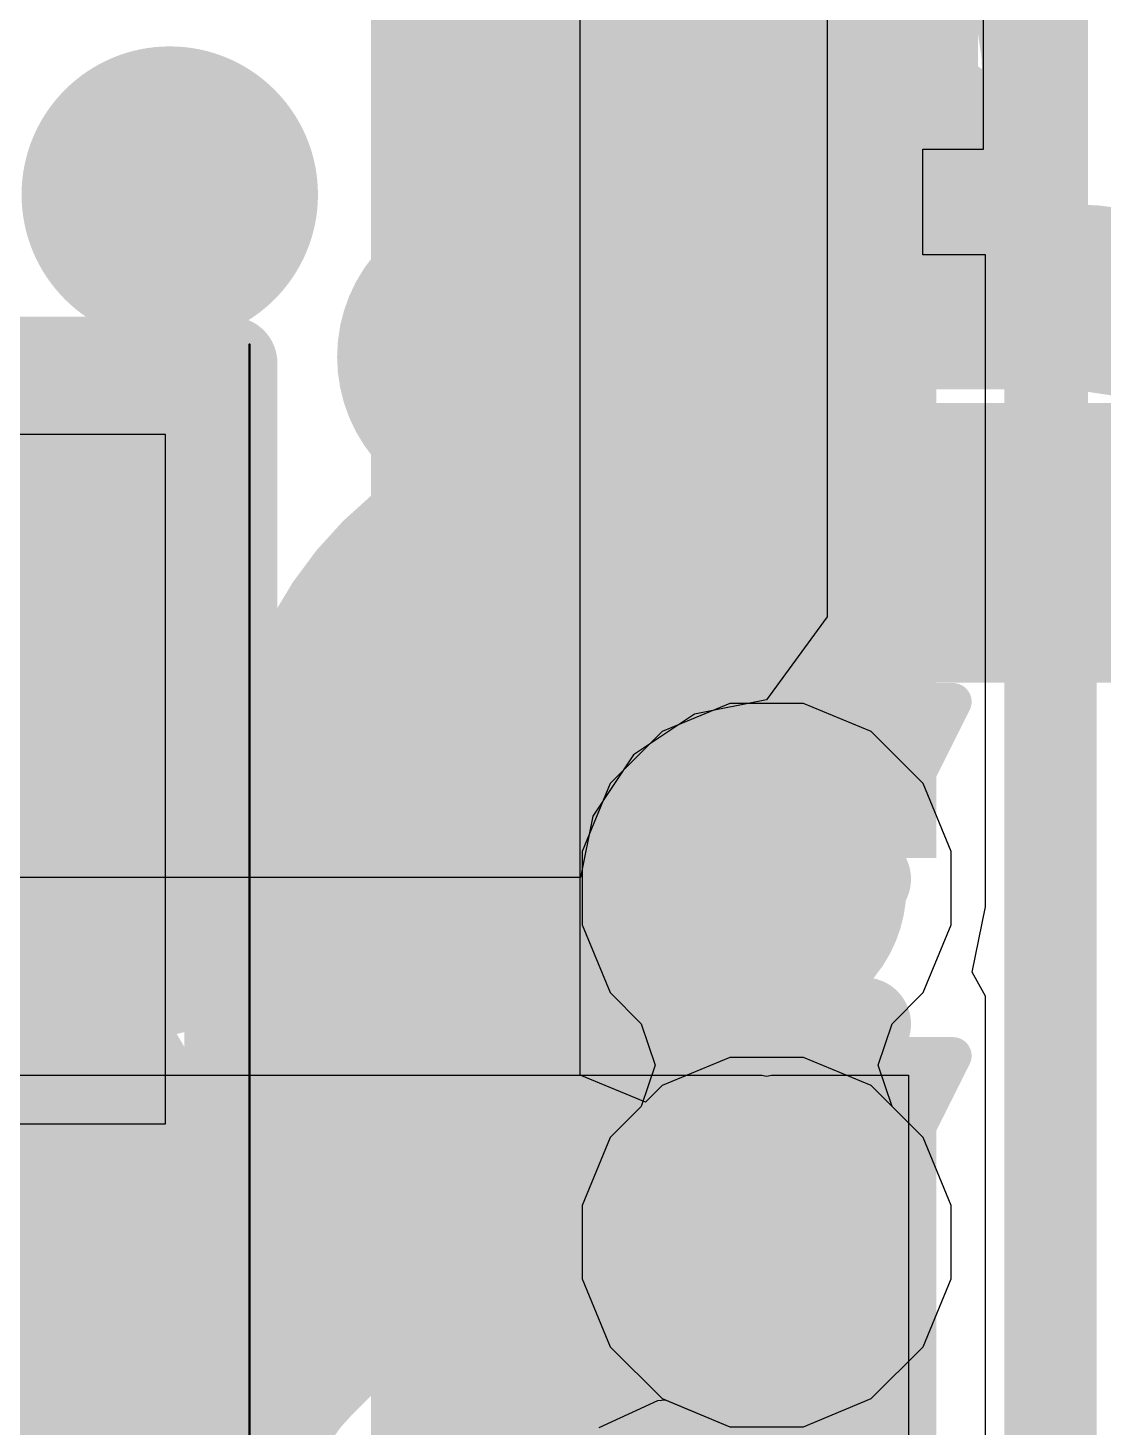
# Model space of a CAD drawing. Header units: inches. Extents: x -6 to 283, y -12 to 154.
# Drawn here: x 56.076 to 57.541, y -4.874 to -2.967 of the extents above; entities that cross this region are included whole.
import ezdxf

# ---------------------------------------------------------------- set-up
doc = ezdxf.new("R2010")
doc.units = ezdxf.units.IN
for name, color, linetype in [('Bottom Layer', 5, 'Continuous'), ('Bottom Paste', 16, 'Continuous'), ('Bottom Solder', 6, 'Continuous'), ('Drill Drawing', 1, 'Continuous'), ('GND-1', 16, 'Continuous'), ('GND-2', 90, 'Continuous'), ('GND-3', 216, 'Continuous'), ('GND-4', 54, 'Continuous'), ('PWR-1', 156, 'Continuous'), ('PWR-2', 130, 'Continuous'), ('Signal L1', 76, 'Continuous'), ('Signal L2', 6, 'Continuous'), ('Top Layer', 1, 'Continuous'), ('Top Overlay', 2, 'Continuous'), ('Top Paste', 8, 'Continuous'), ('Top Solder', 216, 'Continuous'), ('Via Holes', 16, 'Continuous')]:
    doc.layers.add(name, color=color, linetype=linetype)

# ---------------------------------------------------------------- blocks, each defined once
blk = doc.blocks.new('FBGA_153_11_5_13__B_56')
at = {"layer": 'Bottom Layer'}
h = blk.add_hatch(color=5, dxfattribs=at)
edge = h.paths.add_edge_path()
edge.add_arc((-0.75000104, 1.25000004), 0.127, 0, 360)
h = blk.add_hatch(color=5, dxfattribs=at)
edge = h.paths.add_edge_path()
edge.add_arc((-0.2499995, 1.25000004), 0.127, 0, 360)
h = blk.add_hatch(color=5, dxfattribs=at)
edge = h.paths.add_edge_path()
edge.add_arc((0.2499995, 1.25000004), 0.127, 0, 360)
at = {"layer": 'Bottom Paste'}
h = blk.add_hatch(color=16, dxfattribs=at)
edge = h.paths.add_edge_path()
edge.add_arc((-0.75000104, 1.25000004), 0.127, 0, 360)
h = blk.add_hatch(color=16, dxfattribs=at)
edge = h.paths.add_edge_path()
edge.add_arc((-0.2499995, 1.25000004), 0.127, 0, 360)
h = blk.add_hatch(color=16, dxfattribs=at)
edge = h.paths.add_edge_path()
edge.add_arc((0.2499995, 1.25000004), 0.127, 0, 360)
at = {"layer": 'Bottom Solder'}
h = blk.add_hatch(color=6, dxfattribs=at)
edge = h.paths.add_edge_path()
edge.add_arc((-0.75000104, 1.25000004), 0.20200112, 0, 360)
h = blk.add_hatch(color=6, dxfattribs=at)
edge = h.paths.add_edge_path()
edge.add_arc((-0.2499995, 1.25000004), 0.20200112, 0, 360)
h = blk.add_hatch(color=6, dxfattribs=at)
edge = h.paths.add_edge_path()
edge.add_arc((0.2499995, 1.25000004), 0.20200112, 0, 360)
blk = doc.blocks.new('R___0402_98')
at = {"layer": 'Top Layer'}
for points in [[(-0.6985025399999999, -0.3175), (-0.6985025399999999, 0.3175), (-0.24130254, 0.3175), (-0.24130254, -0.3175)], [(0.2412999999999999, -0.3175), (0.2413, 0.3175), (0.6985, 0.3175), (0.6985, -0.3175)]]:
    blk.add_hatch(color=1, dxfattribs=at).paths.add_polyline_path(points)
at = {"layer": 'Top Paste'}
for points in [[(-0.6985025399999999, -0.3175), (-0.6985025399999999, 0.3175), (-0.24130254, 0.3175), (-0.24130254, -0.3175)], [(0.2412999999999999, -0.3175), (0.2413, 0.3175), (0.6985, 0.3175), (0.6985, -0.3175)]]:
    blk.add_hatch(color=8, dxfattribs=at).paths.add_polyline_path(points)
at = {"layer": 'Top Solder'}
for points in [[(-0.7535037, -0.37250116), (-0.7535037, 0.37250116), (-0.18630138, 0.37250116), (-0.18630138, -0.37250116)], [(0.1862988399999999, -0.37250116), (0.18629884, 0.37250116), (0.75350116, 0.37250116), (0.75350116, -0.37250116)]]:
    blk.add_hatch(color=216, dxfattribs=at).paths.add_polyline_path(points)
at = {"layer": 'Top Overlay'}
for points in [[(-0.7874, 0.4064, 0.127, 0.127, 0), (0.7874, 0.4064, 0.127, 0.127, 0)], [(-0.7874, 0.4064, 0.127, 0.127, 0), (-0.7874, -0.4064, 0.127, 0.127, 0)], [(0.7874, 0.4064, 0.127, 0.127, 0), (0.7874, -0.4064, 0.127, 0.127, 0)], [(-0.7874, -0.4064, 0.127, 0.127, 0), (0.7874, -0.4064, 0.127, 0.127, 0)], [(-0.8128, -0.4318, 0.0032258, 0.0032258, 0), (0.8127974599999999, -0.4318, 0.0032258, 0.0032258, 0)]]:
    blk.add_lwpolyline(points, format="xyseb", dxfattribs=at)
for points in [[(-0.8191499999999999, 0.4064, 0.0635, 0.0635, 1), (-0.7556499999999999, 0.4064, 0.0635, 0.0635, 1)], [(-0.8191499999999999, 0.4064, 0.0635, 0.0635, 1), (-0.7556499999999999, 0.4064, 0.0635, 0.0635, 1)], [(0.7556499999999999, 0.4064, 0.0635, 0.0635, 1), (0.8191499999999999, 0.4064, 0.0635, 0.0635, 1)], [(0.7556499999999999, 0.4064, 0.0635, 0.0635, 1), (0.8191499999999999, 0.4064, 0.0635, 0.0635, 1)], [(-0.8191499999999999, -0.4064, 0.0635, 0.0635, 1), (-0.7556499999999999, -0.4064, 0.0635, 0.0635, 1)], [(-0.8191499999999999, -0.4064, 0.0635, 0.0635, 1), (-0.7556499999999999, -0.4064, 0.0635, 0.0635, 1)], [(0.7556499999999999, -0.4064, 0.0635, 0.0635, 1), (0.8191499999999999, -0.4064, 0.0635, 0.0635, 1)], [(0.7556499999999999, -0.4064, 0.0635, 0.0635, 1), (0.8191499999999999, -0.4064, 0.0635, 0.0635, 1)], [(-0.81360518, -0.4318, 0.0016129, 0.0016129, 1), (-0.8119948199999999, -0.4318, 0.0016129, 0.0016129, 1)], [(0.81199228, -0.4318, 0.0016129, 0.0016129, 1), (0.8136026399999999, -0.4318, 0.0016129, 0.0016129, 1)]]:
    blk.add_lwpolyline(points, format="xyseb", close=True, dxfattribs=at)
blk = doc.blocks.new('C___0402_296')
at = {"layer": 'Top Layer'}
for points in [[(-0.6985, -0.3175), (-0.6985, 0.3175), (-0.2412999999999999, 0.3175), (-0.2413, -0.3175)], [(0.24130254, -0.3175), (0.24130254, 0.3175), (0.6985025399999999, 0.3175), (0.6985025399999999, -0.3175)]]:
    blk.add_hatch(color=1, dxfattribs=at).paths.add_polyline_path(points)
at = {"layer": 'Top Paste'}
for points in [[(-0.6985, -0.3175), (-0.6985, 0.3175), (-0.2412999999999999, 0.3175), (-0.2413, -0.3175)], [(0.24130254, -0.3175), (0.24130254, 0.3175), (0.6985025399999999, 0.3175), (0.6985025399999999, -0.3175)]]:
    blk.add_hatch(color=8, dxfattribs=at).paths.add_polyline_path(points)
at = {"layer": 'Top Solder'}
for points in [[(-0.7584998799999999, -0.37749988), (-0.7584998799999999, 0.37749988), (-0.18130012, 0.37749988), (-0.18130012, -0.37749988)], [(0.1813026599999999, -0.37749988), (0.18130266, 0.37749988), (0.75850242, 0.37749988), (0.75850242, -0.37749988)]]:
    blk.add_hatch(color=216, dxfattribs=at).paths.add_polyline_path(points)
at = {"layer": 'Top Overlay'}
for points in [[(-0.7874, 0.4064, 0.127, 0.127, 0), (-0.7874, -0.4064, 0.127, 0.127, 0)], [(-0.2794, 0.4064, 0.127, 0.127, 0), (-0.7874, 0.4064, 0.127, 0.127, 0)], [(0.7874, 0.4064, 0.127, 0.127, 0), (0.27940254, 0.40640254, 0.127, 0.127, 0)], [(0.7874, 0.4064, 0.127, 0.127, 0), (0.7874, -0.4064, 0.127, 0.127, 0)], [(-0.2794, -0.4064, 0.127, 0.127, 0), (-0.7874, -0.4064, 0.127, 0.127, 0)], [(0.7874, -0.4064, 0.127, 0.127, 0), (0.27940254, -0.40640254, 0.127, 0.127, 0)]]:
    blk.add_lwpolyline(points, format="xyseb", dxfattribs=at)
for points in [[(-0.8191499999999999, 0.4064, 0.0635, 0.0635, 1), (-0.7556499999999999, 0.4064, 0.0635, 0.0635, 1)], [(-0.8191499999999999, 0.4064, 0.0635, 0.0635, 1), (-0.7556499999999999, 0.4064, 0.0635, 0.0635, 1)], [(-0.31115, 0.4064, 0.0635, 0.0635, 1), (-0.24765, 0.4064, 0.0635, 0.0635, 1)], [(0.24765254, 0.40640254, 0.0635, 0.0635, 1), (0.31115254, 0.40640254, 0.0635, 0.0635, 1)], [(0.7556499999999999, 0.4064, 0.0635, 0.0635, 1), (0.8191499999999999, 0.4064, 0.0635, 0.0635, 1)], [(0.7556499999999999, 0.4064, 0.0635, 0.0635, 1), (0.8191499999999999, 0.4064, 0.0635, 0.0635, 1)], [(-0.8191499999999999, -0.4064, 0.0635, 0.0635, 1), (-0.7556499999999999, -0.4064, 0.0635, 0.0635, 1)], [(-0.8191499999999999, -0.4064, 0.0635, 0.0635, 1), (-0.7556499999999999, -0.4064, 0.0635, 0.0635, 1)], [(-0.31115, -0.4064, 0.0635, 0.0635, 1), (-0.24765, -0.4064, 0.0635, 0.0635, 1)], [(0.24765254, -0.40640254, 0.0635, 0.0635, 1), (0.31115254, -0.40640254, 0.0635, 0.0635, 1)], [(0.7556499999999999, -0.4064, 0.0635, 0.0635, 1), (0.8191499999999999, -0.4064, 0.0635, 0.0635, 1)], [(0.7556499999999999, -0.4064, 0.0635, 0.0635, 1), (0.8191499999999999, -0.4064, 0.0635, 0.0635, 1)]]:
    blk.add_lwpolyline(points, format="xyseb", close=True, dxfattribs=at)
blk = doc.blocks.new('C___0402_297')
at = {"layer": 'Top Layer'}
for points in [[(-0.6985, -0.3175), (-0.6985, 0.3175), (-0.2412999999999999, 0.3175), (-0.2413, -0.3175)], [(0.2412999999999999, -0.3175), (0.2413, 0.3175), (0.6985, 0.3175), (0.6985, -0.3175)]]:
    blk.add_hatch(color=1, dxfattribs=at).paths.add_polyline_path(points)
at = {"layer": 'Top Paste'}
for points in [[(-0.6985, -0.3175), (-0.6985, 0.3175), (-0.2412999999999999, 0.3175), (-0.2413, -0.3175)], [(0.2412999999999999, -0.3175), (0.2413, 0.3175), (0.6985, 0.3175), (0.6985, -0.3175)]]:
    blk.add_hatch(color=8, dxfattribs=at).paths.add_polyline_path(points)
at = {"layer": 'Top Solder'}
for points in [[(-0.7584998799999999, -0.37749988), (-0.7584998799999999, 0.37749988), (-0.18130012, 0.37749988), (-0.18130012, -0.37749988)], [(0.18130012, -0.37749988), (0.18130012, 0.37749988), (0.7584998799999999, 0.37749988), (0.7584998799999999, -0.37749988)]]:
    blk.add_hatch(color=216, dxfattribs=at).paths.add_polyline_path(points)
at = {"layer": 'Top Overlay'}
for points in [[(-0.2794, 0.40640254, 0.127, 0.127, 0), (-0.7874, 0.4064, 0.127, 0.127, 0)], [(-0.7874, 0.4064, 0.127, 0.127, 0), (-0.7874, -0.4064, 0.127, 0.127, 0)], [(0.7874, 0.4064, 0.127, 0.127, 0), (0.2794, 0.4064, 0.127, 0.127, 0)], [(0.7874, 0.4064, 0.127, 0.127, 0), (0.7874, -0.4064, 0.127, 0.127, 0)], [(-0.2794, -0.4064, 0.127, 0.127, 0), (-0.7874, -0.4064, 0.127, 0.127, 0)], [(0.7874, -0.4064, 0.127, 0.127, 0), (0.2794, -0.4064, 0.127, 0.127, 0)]]:
    blk.add_lwpolyline(points, format="xyseb", dxfattribs=at)
for points in [[(-0.8191499999999999, 0.4064, 0.0635, 0.0635, 1), (-0.7556499999999999, 0.4064, 0.0635, 0.0635, 1)], [(-0.8191499999999999, 0.4064, 0.0635, 0.0635, 1), (-0.7556499999999999, 0.4064, 0.0635, 0.0635, 1)], [(-0.31115, 0.40640254, 0.0635, 0.0635, 1), (-0.24765, 0.40640254, 0.0635, 0.0635, 1)], [(0.24765, 0.4064, 0.0635, 0.0635, 1), (0.31115, 0.4064, 0.0635, 0.0635, 1)], [(0.7556499999999999, 0.4064, 0.0635, 0.0635, 1), (0.8191499999999999, 0.4064, 0.0635, 0.0635, 1)], [(0.7556499999999999, 0.4064, 0.0635, 0.0635, 1), (0.8191499999999999, 0.4064, 0.0635, 0.0635, 1)], [(-0.8191499999999999, -0.4064, 0.0635, 0.0635, 1), (-0.7556499999999999, -0.4064, 0.0635, 0.0635, 1)], [(-0.8191499999999999, -0.4064, 0.0635, 0.0635, 1), (-0.7556499999999999, -0.4064, 0.0635, 0.0635, 1)], [(-0.31115, -0.4064, 0.0635, 0.0635, 1), (-0.24765, -0.4064, 0.0635, 0.0635, 1)], [(0.24765, -0.4064, 0.0635, 0.0635, 1), (0.31115, -0.4064, 0.0635, 0.0635, 1)], [(0.7556499999999999, -0.4064, 0.0635, 0.0635, 1), (0.8191499999999999, -0.4064, 0.0635, 0.0635, 1)], [(0.7556499999999999, -0.4064, 0.0635, 0.0635, 1), (0.8191499999999999, -0.4064, 0.0635, 0.0635, 1)]]:
    blk.add_lwpolyline(points, format="xyseb", close=True, dxfattribs=at)
blk = doc.blocks.new('C___0402_301')
at = {"layer": 'Top Layer'}
for points in [[(-0.6985, -0.3175), (-0.6985, 0.3175), (-0.2412999999999999, 0.3175), (-0.2413, -0.3175)], [(0.2412999999999999, -0.3175), (0.2413, 0.3175), (0.6985, 0.3175), (0.6985, -0.3175)]]:
    blk.add_hatch(color=1, dxfattribs=at).paths.add_polyline_path(points)
at = {"layer": 'Top Paste'}
for points in [[(-0.6985, -0.3175), (-0.6985, 0.3175), (-0.2412999999999999, 0.3175), (-0.2413, -0.3175)], [(0.2412999999999999, -0.3175), (0.2413, 0.3175), (0.6985, 0.3175), (0.6985, -0.3175)]]:
    blk.add_hatch(color=8, dxfattribs=at).paths.add_polyline_path(points)
at = {"layer": 'Top Solder'}
for points in [[(-0.7584998799999999, -0.37749988), (-0.7584998799999999, 0.37749988), (-0.18130012, 0.37749988), (-0.18130012, -0.37749988)], [(0.18130012, -0.37749988), (0.18130012, 0.37749988), (0.7584998799999999, 0.37749988), (0.7584998799999999, -0.37749988)]]:
    blk.add_hatch(color=216, dxfattribs=at).paths.add_polyline_path(points)
at = {"layer": 'Top Overlay'}
for points in [[(-0.2794, 0.4064, 0.127, 0.127, 0), (-0.7874, 0.4064, 0.127, 0.127, 0)], [(-0.7874, 0.4064, 0.127, 0.127, 0), (-0.7874, -0.4064, 0.127, 0.127, 0)], [(0.7874, 0.4064, 0.127, 0.127, 0), (0.2794, 0.4064, 0.127, 0.127, 0)], [(0.7874, 0.4064, 0.127, 0.127, 0), (0.7874, -0.4064, 0.127, 0.127, 0)], [(-0.2794, -0.4064, 0.127, 0.127, 0), (-0.7874, -0.4064, 0.127, 0.127, 0)], [(0.7874, -0.4064, 0.127, 0.127, 0), (0.2794, -0.4064, 0.127, 0.127, 0)]]:
    blk.add_lwpolyline(points, format="xyseb", dxfattribs=at)
for points in [[(-0.8191499999999999, 0.4064, 0.0635, 0.0635, 1), (-0.7556499999999999, 0.4064, 0.0635, 0.0635, 1)], [(-0.8191499999999999, 0.4064, 0.0635, 0.0635, 1), (-0.7556499999999999, 0.4064, 0.0635, 0.0635, 1)], [(-0.31115, 0.4064, 0.0635, 0.0635, 1), (-0.24765, 0.4064, 0.0635, 0.0635, 1)], [(0.24765, 0.4064, 0.0635, 0.0635, 1), (0.31115, 0.4064, 0.0635, 0.0635, 1)], [(0.7556499999999999, 0.4064, 0.0635, 0.0635, 1), (0.8191499999999999, 0.4064, 0.0635, 0.0635, 1)], [(0.7556499999999999, 0.4064, 0.0635, 0.0635, 1), (0.8191499999999999, 0.4064, 0.0635, 0.0635, 1)], [(-0.8191499999999999, -0.4064, 0.0635, 0.0635, 1), (-0.7556499999999999, -0.4064, 0.0635, 0.0635, 1)], [(-0.8191499999999999, -0.4064, 0.0635, 0.0635, 1), (-0.7556499999999999, -0.4064, 0.0635, 0.0635, 1)], [(-0.31115, -0.4064, 0.0635, 0.0635, 1), (-0.24765, -0.4064, 0.0635, 0.0635, 1)], [(0.24765, -0.4064, 0.0635, 0.0635, 1), (0.31115, -0.4064, 0.0635, 0.0635, 1)], [(0.7556499999999999, -0.4064, 0.0635, 0.0635, 1), (0.8191499999999999, -0.4064, 0.0635, 0.0635, 1)], [(0.7556499999999999, -0.4064, 0.0635, 0.0635, 1), (0.8191499999999999, -0.4064, 0.0635, 0.0635, 1)]]:
    blk.add_lwpolyline(points, format="xyseb", close=True, dxfattribs=at)

msp = doc.modelspace()

# ---------------------------------------------------------------- hatches: boundary and pattern name
at = {"layer": 'Bottom Layer'}
h = msp.add_hatch(color=5, dxfattribs=at)
edge = h.paths.add_edge_path()
edge.add_arc((57.08284494, -4.13961834), 0.1499997, 0, 360)
h = msp.add_hatch(color=5, dxfattribs=at)
edge = h.paths.add_edge_path()
edge.add_arc((57.08284494, -4.62222342), 0.1499997, 0, 360)
at = {"layer": 'GND-1'}
h = msp.add_hatch(color=16, dxfattribs=at)
edge = h.paths.add_edge_path()
edge.add_arc((57.08284494, -4.13961834), 0.1499997, 0, 360)
h = msp.add_hatch(color=16, dxfattribs=at)
edge = h.paths.add_edge_path()
edge.add_arc((57.08284494, -4.62222342), 0.1499997, 0, 360)
at = {"layer": 'GND-2'}
h = msp.add_hatch(color=90, dxfattribs=at)
edge = h.paths.add_edge_path()
edge.add_arc((57.08284494, -4.13961834), 0.1499997, 0, 360)
h = msp.add_hatch(color=90, dxfattribs=at)
edge = h.paths.add_edge_path()
edge.add_arc((57.08284494, -4.62222342), 0.1499997, 0, 360)
at = {"layer": 'GND-3'}
h = msp.add_hatch(color=216, dxfattribs=at)
edge = h.paths.add_edge_path()
edge.add_arc((57.08284494, -4.13961834), 0.1499997, 0, 360)
h = msp.add_hatch(color=216, dxfattribs=at)
edge = h.paths.add_edge_path()
edge.add_arc((57.08284494, -4.62222342), 0.1499997, 0, 360)
at = {"layer": 'GND-4'}
h = msp.add_hatch(color=54, dxfattribs=at)
edge = h.paths.add_edge_path()
edge.add_arc((57.08284494, -4.13961834), 0.1499997, 0, 360)
h = msp.add_hatch(color=54, dxfattribs=at)
edge = h.paths.add_edge_path()
edge.add_arc((57.08284494, -4.62222342), 0.1499997, 0, 360)
at = {"layer": 'PWR-1'}
h = msp.add_hatch(color=156, dxfattribs=at)
edge = h.paths.add_edge_path()
edge.add_arc((57.08284494, -4.13961834), 0.1499997, 0, 360)
h = msp.add_hatch(color=156, dxfattribs=at)
edge = h.paths.add_edge_path()
edge.add_arc((57.08284494, -4.62222342), 0.1499997, 0, 360)
at = {"layer": 'PWR-2'}
h = msp.add_hatch(color=130, dxfattribs=at)
edge = h.paths.add_edge_path()
edge.add_arc((57.08284494, -4.13961834), 0.1499997, 0, 360)
h = msp.add_hatch(color=130, dxfattribs=at)
edge = h.paths.add_edge_path()
edge.add_arc((57.08284494, -4.62222342), 0.1499997, 0, 360)
at = {"layer": 'Signal L1'}
h = msp.add_hatch(color=76, dxfattribs=at)
edge = h.paths.add_edge_path()
edge.add_arc((57.08284494, -4.13961834), 0.1499997, 0, 360)
h = msp.add_hatch(color=76, dxfattribs=at)
edge = h.paths.add_edge_path()
edge.add_arc((57.08284494, -4.62222342), 0.1499997, 0, 360)
at = {"layer": 'Signal L2'}
h = msp.add_hatch(color=6, dxfattribs=at)
edge = h.paths.add_edge_path()
edge.add_arc((57.08284494, -4.13961834), 0.1499997, 0, 360)
h = msp.add_hatch(color=6, dxfattribs=at)
edge = h.paths.add_edge_path()
edge.add_arc((57.08284494, -4.62222342), 0.1499997, 0, 360)
at = {"layer": 'Top Layer'}
h = msp.add_hatch(color=1, dxfattribs=at)
edge = h.paths.add_edge_path()
edge.add_arc((57.08284494, -4.13961834), 0.1499997, 0, 360)
h = msp.add_hatch(color=1, dxfattribs=at)
edge = h.paths.add_edge_path()
edge.add_arc((57.08284494, -4.62222342), 0.1499997, 0, 360)
at = {"layer": 'Via Holes'}
h = msp.add_hatch(color=7, dxfattribs=at)
edge = h.paths.add_edge_path()
edge.add_arc((57.08284494, -4.13961834), 0.07499858, 0, 360)
h = msp.add_hatch(color=7, dxfattribs=at)
edge = h.paths.add_edge_path()
edge.add_arc((57.08284494, -4.62222342), 0.07499858, 0, 360)

# ---------------------------------------------------------------- linework, layer by layer
at = {"layer": 'Bottom Layer'}
for points in [[(57.26928093999999, -2.89684714, 0.2032, 0.2032, -0.4142135623730951), (57.49970465999999, -2.66642342, 0.2032, 0.2032, 0)], [(57.26928093999999, -3.19436242, 0.2032, 0.2032, 0), (57.26928093999999, -2.89684714, 0.2032, 0.2032, 0)], [(56.53461134, -4.02868892, 0.3809999999999999, 0.3809999999999999, -0.4142135623730951), (56.89433884, -3.66896142, 0.3809999999999999, 0.3809999999999999, 0)], [(56.89433884, -3.66896142, 0.3809999999999999, 0.3809999999999999, 0), (57.74061349999999, -3.66896142, 0.3809999999999999, 0.3809999999999999, 0)], [(56.53461134, -4.54602342, 0.3809999999999999, 0.3809999999999999, 0), (56.53461134, -4.02868892, 0.3809999999999999, 0.3809999999999999, 0)], [(56.38084989999999, -4.72518486, 0.3809999999999999, 0.3809999999999999, 0), (56.48381134, -4.62222342, 0.3809999999999999, 0.3809999999999999, 0)], [(56.48381134, -4.62222342, 0.254, 0.254, 0), (57.08284494, -4.62222342, 0.254, 0.254, 0)], [(56.26940994, -4.994440099999999, 0.3809999999999999, 0.3809999999999999, -0.1987644589970463), (56.38084989999999, -4.72518486, 0.3809999999999999, 0.3809999999999999, 0)], [(56.26940994, -5.212394959999999, 0.3809999999999999, 0.3809999999999999, 0), (56.26940994, -4.994440099999999, 0.3809999999999999, 0.3809999999999999, 0)]]:
    msp.add_lwpolyline(points, format="xyseb", dxfattribs=at)
for points in [[(57.21848094, -2.89684714, 0.1016, 0.1016, 1), (57.32008094, -2.89684714, 0.1016, 0.1016, 1)], [(57.21848094, -2.89684714, 0.1016, 0.1016, 1), (57.32008094, -2.89684714, 0.1016, 0.1016, 1)], [(57.21848094, -3.19436242, 0.1016, 0.1016, 1), (57.32008094, -3.19436242, 0.1016, 0.1016, 1)], [(56.79908884, -3.66896142, 0.1905, 0.1905, 1), (56.98958884, -3.66896142, 0.1905, 0.1905, 1)], [(56.79908884, -3.66896142, 0.1905, 0.1905, 1), (56.98958884, -3.66896142, 0.1905, 0.1905, 1)], [(56.43936133999999, -4.02868892, 0.1905, 0.1905, 1), (56.62986134, -4.02868892, 0.1905, 0.1905, 1)], [(56.43936133999999, -4.02868892, 0.1905, 0.1905, 1), (56.62986134, -4.02868892, 0.1905, 0.1905, 1)], [(56.43936133999999, -4.54602342, 0.1905, 0.1905, 1), (56.62986134, -4.54602342, 0.1905, 0.1905, 1)], [(56.38856134, -4.62222342, 0.1905, 0.1905, 1), (56.57906134, -4.62222342, 0.1905, 0.1905, 1)], [(56.42031134, -4.62222342, 0.127, 0.127, 1), (56.54731134, -4.62222342, 0.127, 0.127, 1)], [(57.01934493999999, -4.62222342, 0.127, 0.127, 1), (57.14634494, -4.62222342, 0.127, 0.127, 1)], [(56.28559989999999, -4.72518486, 0.1905, 0.1905, 1), (56.4760999, -4.72518486, 0.1905, 0.1905, 1)], [(56.28559989999999, -4.72518486, 0.1905, 0.1905, 1), (56.4760999, -4.72518486, 0.1905, 0.1905, 1)], [(56.17415994, -4.994440099999999, 0.1905, 0.1905, 1), (56.36465994, -4.994440099999999, 0.1905, 0.1905, 1)], [(56.17415994, -4.994440099999999, 0.1905, 0.1905, 1), (56.36465994, -4.994440099999999, 0.1905, 0.1905, 1)]]:
    msp.add_lwpolyline(points, format="xyseb", close=True, dxfattribs=at)
at = {"layer": 'Drill Drawing'}
for points in [[(56.82884494, -3.88561834, 0.0508, 0.0508, 0), (57.33684494, -3.88561834, 0.0508, 0.0508, 0)], [(56.82884494, -3.88561834, 0.0508, 0.0508, 0), (57.08284494, -4.39361834, 0.0508, 0.0508, 0)], [(57.08284494, -4.39361834, 0.0508, 0.0508, 0), (57.33684494, -3.88561834, 0.0508, 0.0508, 0)], [(56.82884494, -4.36822342, 0.0508, 0.0508, 0), (57.33684494, -4.36822342, 0.0508, 0.0508, 0)], [(56.82884494, -4.36822342, 0.0508, 0.0508, 0), (57.08284494, -4.87622342, 0.0508, 0.0508, 0)], [(57.08284494, -4.87622342, 0.0508, 0.0508, 0), (57.33684494, -4.36822342, 0.0508, 0.0508, 0)]]:
    msp.add_lwpolyline(points, format="xyseb", dxfattribs=at)
for points in [[(56.81614493999999, -3.88561834, 0.0254, 0.0254, 1), (56.84154494, -3.88561834, 0.0254, 0.0254, 1)], [(56.81614493999999, -3.88561834, 0.0254, 0.0254, 1), (56.84154494, -3.88561834, 0.0254, 0.0254, 1)], [(57.32414493999999, -3.88561834, 0.0254, 0.0254, 1), (57.34954494, -3.88561834, 0.0254, 0.0254, 1)], [(57.32414493999999, -3.88561834, 0.0254, 0.0254, 1), (57.34954494, -3.88561834, 0.0254, 0.0254, 1)], [(56.81614493999999, -4.36822342, 0.0254, 0.0254, 1), (56.84154494, -4.36822342, 0.0254, 0.0254, 1)], [(56.81614493999999, -4.36822342, 0.0254, 0.0254, 1), (56.84154494, -4.36822342, 0.0254, 0.0254, 1)], [(57.32414493999999, -4.36822342, 0.0254, 0.0254, 1), (57.34954494, -4.36822342, 0.0254, 0.0254, 1)], [(57.32414493999999, -4.36822342, 0.0254, 0.0254, 1), (57.34954494, -4.36822342, 0.0254, 0.0254, 1)], [(57.07014494, -4.39361834, 0.0254, 0.0254, 1), (57.09554494, -4.39361834, 0.0254, 0.0254, 1)], [(57.07014494, -4.39361834, 0.0254, 0.0254, 1), (57.09554494, -4.39361834, 0.0254, 0.0254, 1)], [(57.07014494, -4.87622342, 0.0254, 0.0254, 1), (57.09554494, -4.87622342, 0.0254, 0.0254, 1)], [(57.07014494, -4.87622342, 0.0254, 0.0254, 1), (57.09554494, -4.87622342, 0.0254, 0.0254, 1)]]:
    msp.add_lwpolyline(points, format="xyseb", close=True, dxfattribs=at)
at = {"layer": 'GND-1'}
for p, q in [((57.03279932, -3.88801864), (56.94032554, -3.92632184)), ((57.13289056, -3.88801864), (57.03279932, -3.88801864)), ((57.22536433999999, -3.92632184), (57.13289056, -3.88801864)), ((56.94032554, -3.92632184), (56.86954844, -3.99709894)), ((57.29614143999999, -3.99709894), (57.22536433999999, -3.92632184)), ((56.86954844, -3.99709894), (56.83124523999999, -4.08957272)), ((57.33444464, -4.08957272), (57.29614143999999, -3.99709894)), ((56.83124523999999, -4.08957272), (56.83124523999999, -4.18966396)), ((57.33444464, -4.18966396), (57.33444464, -4.08957272)), ((56.83124523999999, -4.18966396), (56.86954844, -4.28213774)), ((57.29614143999999, -4.28213774), (57.33444464, -4.18966396)), ((56.86954844, -4.28213774), (56.91189024, -4.32447954)), ((57.25379964, -4.32447954), (57.29614143999999, -4.28213774)), ((56.91189024, -4.32447954), (56.93089452, -4.38092088)), ((57.23479536, -4.38092088), (57.25379964, -4.32447954)), ((56.93089452, -4.38092088), (56.91189024, -4.43736222)), ((57.25379964, -4.43736222), (57.23479536, -4.38092088)), ((56.91189024, -4.43736222), (56.86954844, -4.47970402)), ((57.29614143999999, -4.47970402), (57.25379964, -4.43736222)), ((56.86954844, -4.47970402), (56.83124523999999, -4.5721778)), ((57.33444464, -4.5721778), (57.29614143999999, -4.47970402)), ((56.83124523999999, -4.5721778), (56.83124523999999, -4.67226904)), ((57.33444464, -4.67226904), (57.33444464, -4.5721778)), ((56.83124523999999, -4.67226904), (56.86954844, -4.76474282)), ((57.29614143999999, -4.76474282), (57.33444464, -4.67226904)), ((56.86954844, -4.76474282), (56.94032554, -4.83551992)), ((57.22536433999999, -4.83551992), (57.29614143999999, -4.76474282)), ((56.94032554, -4.83551992), (57.03279932, -4.87382312)), ((57.13289056, -4.87382312), (57.22536433999999, -4.83551992)), ((57.03279932, -4.87382312), (57.13289056, -4.87382312))]:
    msp.add_line(p, q, dxfattribs=at)
at = {"layer": 'GND-2'}
for p, q in [((57.03279932, -3.88801864), (56.94032554, -3.92632184)), ((57.13289056, -3.88801864), (57.03279932, -3.88801864)), ((57.22536433999999, -3.92632184), (57.13289056, -3.88801864)), ((56.94032554, -3.92632184), (56.86954844, -3.99709894)), ((57.29614143999999, -3.99709894), (57.22536433999999, -3.92632184)), ((56.86954844, -3.99709894), (56.83124523999999, -4.08957272)), ((57.33444464, -4.08957272), (57.29614143999999, -3.99709894)), ((56.83124523999999, -4.08957272), (56.83124523999999, -4.18966396)), ((57.33444464, -4.18966396), (57.33444464, -4.08957272)), ((56.83124523999999, -4.18966396), (56.86954844, -4.28213774)), ((57.29614143999999, -4.28213774), (57.33444464, -4.18966396)), ((56.86954844, -4.28213774), (56.91189024, -4.32447954)), ((57.25379964, -4.32447954), (57.29614143999999, -4.28213774)), ((56.91189024, -4.32447954), (56.93089452, -4.38092088)), ((57.23479536, -4.38092088), (57.25379964, -4.32447954)), ((56.93089452, -4.38092088), (56.91189024, -4.43736222)), ((57.25379964, -4.43736222), (57.23479536, -4.38092088)), ((56.91189024, -4.43736222), (56.86954844, -4.47970402)), ((57.29614143999999, -4.47970402), (57.25379964, -4.43736222)), ((56.86954844, -4.47970402), (56.83124523999999, -4.5721778)), ((57.33444464, -4.5721778), (57.29614143999999, -4.47970402)), ((56.83124523999999, -4.5721778), (56.83124523999999, -4.67226904)), ((57.33444464, -4.67226904), (57.33444464, -4.5721778)), ((56.83124523999999, -4.67226904), (56.86954844, -4.76474282)), ((57.29614143999999, -4.76474282), (57.33444464, -4.67226904)), ((56.86954844, -4.76474282), (56.94032554, -4.83551992)), ((57.22536433999999, -4.83551992), (57.29614143999999, -4.76474282)), ((56.94032554, -4.83551992), (57.03279932, -4.87382312)), ((57.13289056, -4.87382312), (57.22536433999999, -4.83551992)), ((57.03279932, -4.87382312), (57.13289056, -4.87382312))]:
    msp.add_line(p, q, dxfattribs=at)
at = {"layer": 'GND-3'}
for p, q in [((57.03279932, -3.88801864), (56.94032554, -3.92632184)), ((57.13289056, -3.88801864), (57.03279932, -3.88801864)), ((57.22536433999999, -3.92632184), (57.13289056, -3.88801864)), ((56.94032554, -3.92632184), (56.86954844, -3.99709894)), ((57.29614143999999, -3.99709894), (57.22536433999999, -3.92632184)), ((56.86954844, -3.99709894), (56.83124523999999, -4.08957272)), ((57.33444464, -4.08957272), (57.29614143999999, -3.99709894)), ((56.83124523999999, -4.08957272), (56.83124523999999, -4.18966396)), ((57.33444464, -4.18966396), (57.33444464, -4.08957272)), ((56.83124523999999, -4.18966396), (56.86954844, -4.28213774)), ((57.29614143999999, -4.28213774), (57.33444464, -4.18966396)), ((56.86954844, -4.28213774), (56.91189024, -4.32447954)), ((57.25379964, -4.32447954), (57.29614143999999, -4.28213774)), ((56.91189024, -4.32447954), (56.93089452, -4.38092088)), ((57.23479536, -4.38092088), (57.25379964, -4.32447954)), ((56.93089452, -4.38092088), (56.91189024, -4.43736222)), ((57.25379964, -4.43736222), (57.23479536, -4.38092088)), ((56.91189024, -4.43736222), (56.86954844, -4.47970402)), ((57.29614143999999, -4.47970402), (57.25379964, -4.43736222)), ((56.86954844, -4.47970402), (56.83124523999999, -4.5721778)), ((57.33444464, -4.5721778), (57.29614143999999, -4.47970402)), ((56.83124523999999, -4.5721778), (56.83124523999999, -4.67226904)), ((57.33444464, -4.67226904), (57.33444464, -4.5721778)), ((56.83124523999999, -4.67226904), (56.86954844, -4.76474282)), ((57.29614143999999, -4.76474282), (57.33444464, -4.67226904)), ((56.86954844, -4.76474282), (56.94032554, -4.83551992)), ((57.22536433999999, -4.83551992), (57.29614143999999, -4.76474282)), ((56.94032554, -4.83551992), (57.03279932, -4.87382312)), ((57.13289056, -4.87382312), (57.22536433999999, -4.83551992)), ((57.03279932, -4.87382312), (57.13289056, -4.87382312))]:
    msp.add_line(p, q, dxfattribs=at)
at = {"layer": 'GND-4'}
for p, q in [((57.03279932, -3.88801864), (56.94032554, -3.92632184)), ((57.13289056, -3.88801864), (57.03279932, -3.88801864)), ((57.22536433999999, -3.92632184), (57.13289056, -3.88801864)), ((56.94032554, -3.92632184), (56.86954844, -3.99709894)), ((57.29614143999999, -3.99709894), (57.22536433999999, -3.92632184)), ((56.86954844, -3.99709894), (56.83124523999999, -4.08957272)), ((57.33444464, -4.08957272), (57.29614143999999, -3.99709894)), ((56.83124523999999, -4.08957272), (56.83124523999999, -4.18966396)), ((57.33444464, -4.18966396), (57.33444464, -4.08957272)), ((56.83124523999999, -4.18966396), (56.86954844, -4.28213774)), ((57.29614143999999, -4.28213774), (57.33444464, -4.18966396)), ((56.86954844, -4.28213774), (56.91189024, -4.32447954)), ((57.25379964, -4.32447954), (57.29614143999999, -4.28213774)), ((56.91189024, -4.32447954), (56.93089452, -4.38092088)), ((57.23479536, -4.38092088), (57.25379964, -4.32447954)), ((56.93089452, -4.38092088), (56.91189024, -4.43736222)), ((57.25379964, -4.43736222), (57.23479536, -4.38092088)), ((56.91189024, -4.43736222), (56.86954844, -4.47970402)), ((57.29614143999999, -4.47970402), (57.25379964, -4.43736222)), ((56.86954844, -4.47970402), (56.83124523999999, -4.5721778)), ((57.33444464, -4.5721778), (57.29614143999999, -4.47970402)), ((56.83124523999999, -4.5721778), (56.83124523999999, -4.67226904)), ((57.33444464, -4.67226904), (57.33444464, -4.5721778)), ((56.83124523999999, -4.67226904), (56.86954844, -4.76474282)), ((57.29614143999999, -4.76474282), (57.33444464, -4.67226904)), ((56.86954844, -4.76474282), (56.94032554, -4.83551992)), ((57.22536433999999, -4.83551992), (57.29614143999999, -4.76474282)), ((56.94032554, -4.83551992), (57.03279932, -4.87382312)), ((57.13289056, -4.87382312), (57.22536433999999, -4.83551992)), ((57.03279932, -4.87382312), (57.13289056, -4.87382312))]:
    msp.add_line(p, q, dxfattribs=at)
at = {"layer": 'PWR-1'}
for p, q in [((57.16551685999999, 6.64059124), (57.16551685999999, -3.77004326)), ((57.16551685999999, -3.77004326), (57.0828424, -3.8830885)), ((57.0828424, -3.8830885), (56.98467647999999, -3.90261602)), ((56.98467647999999, -3.90261602), (56.90145084, -3.958224239999999)), ((56.90145084, -3.958224239999999), (56.84584261999999, -4.04144988)), ((56.84584261999999, -4.04144988), (56.82916752, -4.125282579999999)), ((56.82916752, -4.125282579999999), (55.49270079999999, -4.125282579999999)), ((55.47719663999999, -4.39482484), (57.07619267999999, -4.39482484)), ((57.07619267999999, -4.39482484), (57.08284494, -4.39614818)), ((57.08284494, -4.39614818), (57.0894972, -4.39482484)), ((57.0894972, -4.39482484), (57.27608052, -4.39482484)), ((57.27608052, -4.39482484), (57.27608052, -5.00939308))]:
    msp.add_line(p, q, dxfattribs=at)
msp.add_lwpolyline([(57.46383732, -6.173028039999999, 0.1143, 0.1143, 0), (57.46383732, 3.8854507, 0.1143, 0.1143, 0)], format="xyseb", dxfattribs=at)
at = {"layer": 'PWR-2'}
for points in [[(55.81910604, -4.67302088, 0.3809999999999999, 0.3809999999999999, -0.4142135623730951), (56.35250858, -4.13961834, 0.3809999999999999, 0.3809999999999999, 0)], [(56.35250858, -4.13961834, 0.3809999999999999, 0.3809999999999999, 0), (57.08284494, -4.13961834, 0.3809999999999999, 0.3809999999999999, 0)]]:
    msp.add_lwpolyline(points, format="xyseb", dxfattribs=at)
for points in [[(56.25725857999999, -4.13961834, 0.1905, 0.1905, 1), (56.44775858, -4.13961834, 0.1905, 0.1905, 1)], [(56.25725857999999, -4.13961834, 0.1905, 0.1905, 1), (56.44775858, -4.13961834, 0.1905, 0.1905, 1)], [(56.98759494, -4.13961834, 0.1905, 0.1905, 1), (57.17809493999999, -4.13961834, 0.1905, 0.1905, 1)]]:
    msp.add_lwpolyline(points, format="xyseb", close=True, dxfattribs=at)
at = {"layer": 'Signal L1'}
for points in [[(57.20776468, -2.52096524, 0.11938, 0.11938, -0.198509893937276), (57.43889198, -3.07778404, 0.11938, 0.11938, 0)], [(57.43889198, -3.07928264, 0.11938, 0.11938, -0.4137101584464398), (57.25862818, -3.25924164, 0.11938, 0.11938, 0)], [(57.43888944, -3.07928264, 0.11938, 0.11938, 0), (57.43888944, -3.07778404, 0.11938, 0.11938, 0)], [(56.71326985999999, -3.5716591, 0.11938, 0.11938, -0.9999999999999999), (56.71326985999999, -3.2592391, 0.11938, 0.11938, 0)], [(56.71326985999999, -3.2592391, 0.11938, 0.11938, 0), (57.2578484, -3.2592391, 0.11938, 0.11938, 0)], [(57.2578484, -3.2592391, 0.11938, 0.11938, 0), (57.25862818, -3.25924164, 0.11938, 0.11938, 0)], [(56.71326985999999, -3.5716591, 0.11938, 0.11938, 0), (57.28222732, -3.5716591, 0.11938, 0.11938, 0)], [(57.28222732, -3.5716591, 0.11938, 0.11938, -0.4142135623730951), (57.47291782, -3.7623496, 0.11938, 0.11938, 0)], [(57.47291782, -5.51258232, 0.11938, 0.11938, 0), (57.47291782, -3.7623496, 0.11938, 0.11938, 0)]]:
    msp.add_lwpolyline(points, format="xyseb", dxfattribs=at)
for points in [[(57.40904444, -3.07778404, 0.05969, 0.05969, 1), (57.46873444, -3.07778404, 0.05969, 0.05969, 1)], [(57.40904444, -3.07928264, 0.05969, 0.05969, 1), (57.46873444, -3.07928264, 0.05969, 0.05969, 1)], [(57.40904698, -3.07778404, 0.05969, 0.05969, 1), (57.46873698, -3.07778404, 0.05969, 0.05969, 1)], [(57.40904698, -3.07928264, 0.05969, 0.05969, 1), (57.46873698, -3.07928264, 0.05969, 0.05969, 1)], [(56.68342486, -3.2592391, 0.05969, 0.05969, 1), (56.74311486, -3.2592391, 0.05969, 0.05969, 1)], [(56.68342486, -3.2592391, 0.05969, 0.05969, 1), (56.74311486, -3.2592391, 0.05969, 0.05969, 1)], [(57.22800339999999, -3.2592391, 0.05969, 0.05969, 1), (57.2876934, -3.2592391, 0.05969, 0.05969, 1)], [(57.22800339999999, -3.2592391, 0.05969, 0.05969, 1), (57.2876934, -3.2592391, 0.05969, 0.05969, 1)], [(57.22878318, -3.25924164, 0.05969, 0.05969, 1), (57.28847318, -3.25924164, 0.05969, 0.05969, 1)], [(57.22878318, -3.25924164, 0.05969, 0.05969, 1), (57.28847318, -3.25924164, 0.05969, 0.05969, 1)], [(56.68342486, -3.5716591, 0.05969, 0.05969, 1), (56.74311486, -3.5716591, 0.05969, 0.05969, 1)], [(56.68342486, -3.5716591, 0.05969, 0.05969, 1), (56.74311486, -3.5716591, 0.05969, 0.05969, 1)], [(57.25238231999999, -3.5716591, 0.05969, 0.05969, 1), (57.31207232, -3.5716591, 0.05969, 0.05969, 1)], [(57.25238231999999, -3.5716591, 0.05969, 0.05969, 1), (57.31207232, -3.5716591, 0.05969, 0.05969, 1)], [(57.44307281999999, -3.7623496, 0.05969, 0.05969, 1), (57.50276282, -3.7623496, 0.05969, 0.05969, 1)], [(57.44307281999999, -3.7623496, 0.05969, 0.05969, 1), (57.50276282, -3.7623496, 0.05969, 0.05969, 1)]]:
    msp.add_lwpolyline(points, format="xyseb", close=True, dxfattribs=at)
at = {"layer": 'Signal L2'}
for p, q in [((56.82868492, -4.394842619999999), (56.82868492, -2.81500326)), ((57.03279932, -4.370623719999999), (56.94032554, -4.40892692)), ((57.13289056, -4.370623719999999), (57.03279932, -4.370623719999999)), ((57.22536433999999, -4.40892692), (57.13289056, -4.370623719999999)), ((56.91758492, -4.431667539999999), (56.82868492, -4.394842619999999)), ((56.94032554, -4.40892692), (56.91758492, -4.431667539999999)), ((57.29614143999999, -4.47970402), (57.22536433999999, -4.40892692)), ((57.33444464, -4.5721778), (57.29614143999999, -4.47970402)), ((57.33444464, -4.67226904), (57.33444464, -4.5721778)), ((57.29614143999999, -4.76474282), (57.33444464, -4.67226904)), ((57.22536433999999, -4.83551992), (57.29614143999999, -4.76474282)), ((56.85445322, -4.87498898), (56.934481, -4.83820724)), ((56.934481, -4.83820724), (56.94450637999999, -4.8372522)), ((56.94450637999999, -4.8372522), (57.03279932, -4.87382312)), ((57.13289056, -4.87382312), (57.22536433999999, -4.83551992)), ((57.03279932, -4.87382312), (57.13289056, -4.87382312))]:
    msp.add_line(p, q, dxfattribs=at)
for points in [[(57.08317768, -3.33267304, 0.254, 0.254, 0), (57.08317768, -2.74075652, 0.254, 0.254, 0)], [(56.63833732, -5.99060016, 0.11938, 0.11938, 0), (56.63833732, -2.81500326, 0.11938, 0.11938, 0)], [(57.08317768, -3.33267304, 0.254, 0.254, 0), (57.46242508, -3.33267304, 0.254, 0.254, 0)], [(57.08317768, -4.1392856, 0.254, 0.254, 0), (57.08317768, -3.33267304, 0.254, 0.254, 0)], [(57.46242508, -3.33267304, 0.254, 0.254, -0.1984695761078233), (57.9178039, -3.52084132, 0.254, 0.254, 0)], [(57.08284494, -4.13961834, 0.254, 0.254, 0), (57.08317768, -4.1392856, 0.254, 0.254, 0)], [(55.90194305999999, -4.19436296, 0.14224, 0.14224, -0.4142135623730951), (56.2692804, -4.561700299999999, 0.14224, 0.14224, 0)], [(56.2692804, -6.2526545, 0.14224, 0.14224, 0), (56.2692804, -4.561700299999999, 0.14224, 0.14224, 0)]]:
    msp.add_lwpolyline(points, format="xyseb", dxfattribs=at)
for points in [[(57.01967768, -3.33267304, 0.127, 0.127, 1), (57.14667768, -3.33267304, 0.127, 0.127, 1)], [(57.01967768, -3.33267304, 0.127, 0.127, 1), (57.14667768, -3.33267304, 0.127, 0.127, 1)], [(57.01967768, -3.33267304, 0.127, 0.127, 1), (57.14667768, -3.33267304, 0.127, 0.127, 1)], [(57.39892508, -3.33267304, 0.127, 0.127, 1), (57.52592507999999, -3.33267304, 0.127, 0.127, 1)], [(57.39892508, -3.33267304, 0.127, 0.127, 1), (57.52592507999999, -3.33267304, 0.127, 0.127, 1)], [(57.01934493999999, -4.13961834, 0.127, 0.127, 1), (57.14634494, -4.13961834, 0.127, 0.127, 1)], [(57.01967768, -4.1392856, 0.127, 0.127, 1), (57.14667768, -4.1392856, 0.127, 0.127, 1)], [(57.01967768, -4.1392856, 0.127, 0.127, 1), (57.14667768, -4.1392856, 0.127, 0.127, 1)], [(56.2337204, -4.561700299999999, 0.07111999999999999, 0.07111999999999999, 1), (56.3048404, -4.561700299999999, 0.07111999999999999, 0.07111999999999999, 1)], [(56.2337204, -4.561700299999999, 0.07111999999999999, 0.07111999999999999, 1), (56.3048404, -4.561700299999999, 0.07111999999999999, 0.07111999999999999, 1)]]:
    msp.add_lwpolyline(points, format="xyseb", close=True, dxfattribs=at)
at = {"layer": 'Top Layer'}
for p, q in [((57.37867366, -3.13258708), (57.37867366, -2.37058708)), ((57.2959357, -3.27642474), (57.2959357, -3.13258708)), ((57.2959357, -3.13258708), (57.37867366, -3.13258708)), ((57.38125938, -3.27642474), (57.2959357, -3.27642474)), ((57.38125938, -4.1654222), (57.38125938, -3.27642474)), ((56.26360858, -3.52126296), (53.97482982, -3.52126296)), ((56.26360858, -4.46106296), (56.26360858, -3.52126296)), ((57.36280628, -4.254324739999999), (57.38126191999999, -4.1654222)), ((57.38126191999999, -4.1654222), (57.38125938, -4.1654222)), ((57.38126446, -4.28695612), (57.36280628, -4.254324739999999)), ((57.38126191999999, -5.17595104), (57.38126191999999, -4.28695612)), ((57.38126191999999, -4.28695612), (57.38126446, -4.28695612)), ((53.97482982, -4.46106296), (56.26360858, -4.46106296))]:
    msp.add_line(p, q, dxfattribs=at)
for points in [[(56.59712582, -6.20442498, 0.10668, 0.10668, 0), (56.59712582, -2.47395746, 0.10668, 0.10668, 0)], [(57.06285768, -3.67012474, 0.2032, 0.2032, 0), (57.06285768, -2.6653871, 0.2032, 0.2032, 0)], [(57.02565938, -3.67012474, 0.2032, 0.2032, -0.198912367379658), (57.08284494, -3.8081839, 0.2032, 0.2032, 0)], [(57.08284494, -4.13961834, 0.2032, 0.2032, 0), (57.08284494, -3.8081839, 0.2032, 0.2032, 0)]]:
    msp.add_lwpolyline(points, format="xyseb", dxfattribs=at)
for points in [[(56.97485938, -3.67012474, 0.1016, 0.1016, 1), (57.07645938, -3.67012474, 0.1016, 0.1016, 1)], [(57.01205768, -3.67012474, 0.1016, 0.1016, 1), (57.11365768, -3.67012474, 0.1016, 0.1016, 1)], [(57.03204494, -3.8081839, 0.1016, 0.1016, 1), (57.13364494, -3.8081839, 0.1016, 0.1016, 1)], [(57.03204494, -3.8081839, 0.1016, 0.1016, 1), (57.13364494, -3.8081839, 0.1016, 0.1016, 1)], [(57.03204494, -4.13961834, 0.1016, 0.1016, 1), (57.13364494, -4.13961834, 0.1016, 0.1016, 1)]]:
    msp.add_lwpolyline(points, format="xyseb", close=True, dxfattribs=at)

# ---------------------------------------------------------------- block references
msp.add_blockref('FBGA_153_11_5_13__B_56', (57.01928143999999, -4.44436246))
for name, p, rotation in [('C___0402_297', (57.49297366, -2.68808708), 180), ('C___0402_296', (57.49556191999999, -3.72092474), 180), ('R___0402_98', (55.94610857999999, -4.211629879999999), 90), ('C___0402_301', (57.49556191999999, -4.731453579999999), 180)]:
    msp.add_blockref(name, p, dxfattribs=dict(rotation=rotation))

doc.saveas('drawing.dxf')
